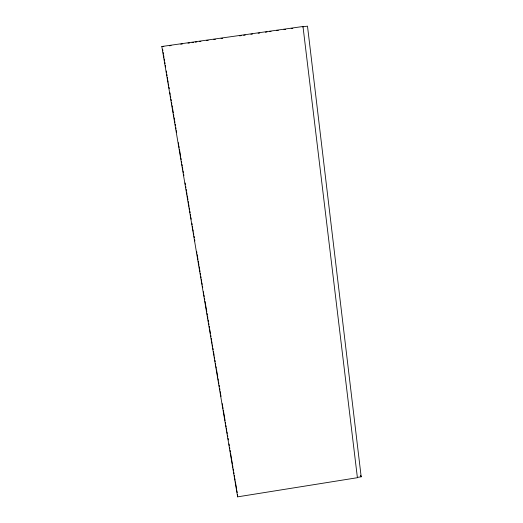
<?xml version="1.0" encoding="UTF-8"?>
<svg xmlns="http://www.w3.org/2000/svg" width="523" height="523" viewBox="0 0 523 523"><rect width="100%" height="100%" fill="white"/><g stroke="black" fill="none" stroke-linecap="round" stroke-linejoin="round"><path stroke-width="0.78" d="M302.477 26.961L302.987 26.496L357.405 477.708L237.638 496.85L161.823 46.495L302.987 26.496M357.346 477.407L361.177 476.793L307.498 26.15L302.987 26.791M163.823 46.606L161.823 46.495M169.465 45.808L171.073 45.579M180.749 44.207L182.364 43.978M188.005 43.18L189.62 42.951M192.033 42.611L193.647 42.383M195.262 42.154L196.87 41.925M199.289 41.579L200.904 41.35M206.546 40.552L208.161 40.323M213.802 39.526L215.411 39.297M221.059 38.499L222.667 38.271M239.599 35.871L241.208 35.642M243.626 35.296L245.241 35.074M250.883 34.27L252.498 34.041M258.14 33.243L259.748 33.014M265.39 32.217L267.005 31.988M269.423 31.642L271.038 31.413M276.68 30.615L278.288 30.386M283.937 29.589L285.545 29.36M291.187 28.562L292.802 28.334M360.615 475.276L361.177 476.793M162.607 49.201L162.888 50.862M163.156 52.477L163.431 54.085M163.699 55.693L163.974 57.308M164.242 58.916L164.51 60.531M164.784 62.139L165.052 63.754M165.327 65.362L165.595 66.97M166.275 71.004L166.543 72.612M166.817 74.22L167.085 75.835M167.36 77.443L167.628 79.058M167.903 80.666L168.171 82.281M168.445 83.889L168.713 85.497M168.988 87.112L169.256 88.72M169.936 92.748L170.204 94.362M170.478 95.971L170.746 97.585M171.014 99.193L171.289 100.802M171.557 102.416L171.832 104.025M172.1 105.639L172.374 107.248M172.642 108.862L173.322 112.89M173.59 114.498L173.865 116.113M174.133 117.721L174.407 119.329M174.675 120.944L174.95 122.552M175.218 124.167L175.493 125.775M175.761 127.39L176.029 128.998M176.303 130.606L176.571 132.221M178.336 142.694L178.605 144.302M178.879 145.91L179.147 147.525M179.422 149.133L180.638 156.384M180.912 157.998L181.18 159.607M181.455 161.221L181.723 162.83M181.997 164.438L182.266 166.053M182.534 167.661L182.808 169.275M183.076 170.884L183.351 172.498M183.619 174.107L183.893 175.715M185.109 182.965L185.384 184.58M185.652 186.188L185.927 187.803M186.195 189.411L186.469 191.019M186.737 192.634L187.012 194.242M187.28 195.857L187.96 199.884M188.228 201.492L188.502 203.107M188.77 204.715L189.038 206.324M189.313 207.938L189.581 209.546M189.856 211.161L190.124 212.769M190.398 214.384L190.666 215.992M190.941 217.601L191.209 219.215M191.889 223.243L192.157 224.851M192.431 226.466L192.699 228.074M192.974 229.689L193.242 231.297M193.517 232.912L193.785 234.52M194.053 236.128L194.327 237.743M194.595 239.351L194.87 240.966M196.628 251.432L196.903 253.047M197.171 254.655L197.446 256.27M197.714 257.878L197.988 259.493M198.256 261.101L198.936 265.128M199.204 266.743L199.479 268.351M199.747 269.96L200.021 271.574M200.289 273.183L200.557 274.797M200.832 276.406L201.1 278.02M201.375 279.628L201.643 281.237M201.917 282.851L202.185 284.46M202.46 286.074L202.728 287.683M203.408 291.71L203.676 293.325M203.95 294.933L204.218 296.541M204.493 298.156L204.761 299.764M205.029 301.379L206.794 311.852M207.062 313.46L207.337 315.068M207.605 316.683L207.879 318.291M208.147 319.906L208.422 321.514M208.69 323.129L208.965 324.737M209.233 326.345L209.507 327.96M209.775 329.568L210.455 333.596M210.723 335.21L210.998 336.819M211.266 338.433L211.534 340.042M211.808 341.65L212.077 343.265M212.351 344.873L212.619 346.488M212.894 348.096L213.162 349.71M213.436 351.319L214.11 355.346M214.384 356.954L214.652 358.569M214.927 360.177L215.195 361.792M215.469 363.4L215.738 365.015M216.012 366.623L216.28 368.231M216.548 369.846L217.771 377.096M218.039 378.704L218.313 380.319M218.581 381.927L218.856 383.542M219.124 385.15L219.399 386.759M219.667 388.373L219.941 389.981M220.209 391.596L220.484 393.204M220.752 394.819L221.026 396.427M222.242 403.678L222.517 405.286M222.785 406.901L223.053 408.509M223.328 410.124L225.086 420.59M225.361 422.205L225.629 423.813M225.903 425.428L226.171 427.036M226.446 428.651L226.714 430.259M226.989 431.867L227.257 433.482M227.525 435.09L227.799 436.705M228.067 438.313L228.342 439.928M229.022 443.955L229.29 445.563M229.558 447.172L229.832 448.786M230.1 450.395L230.375 452.009M230.643 453.618L232.408 464.091M232.676 465.699L232.951 467.314M233.219 468.922L233.493 470.537M233.761 472.145L234.029 473.753M234.304 475.368L234.572 476.976M234.847 478.591L235.115 480.199M235.389 481.814L236.605 489.064M236.88 490.672L237.207 492.64M237.553 494.699L237.638 496.85"/></g></svg>
